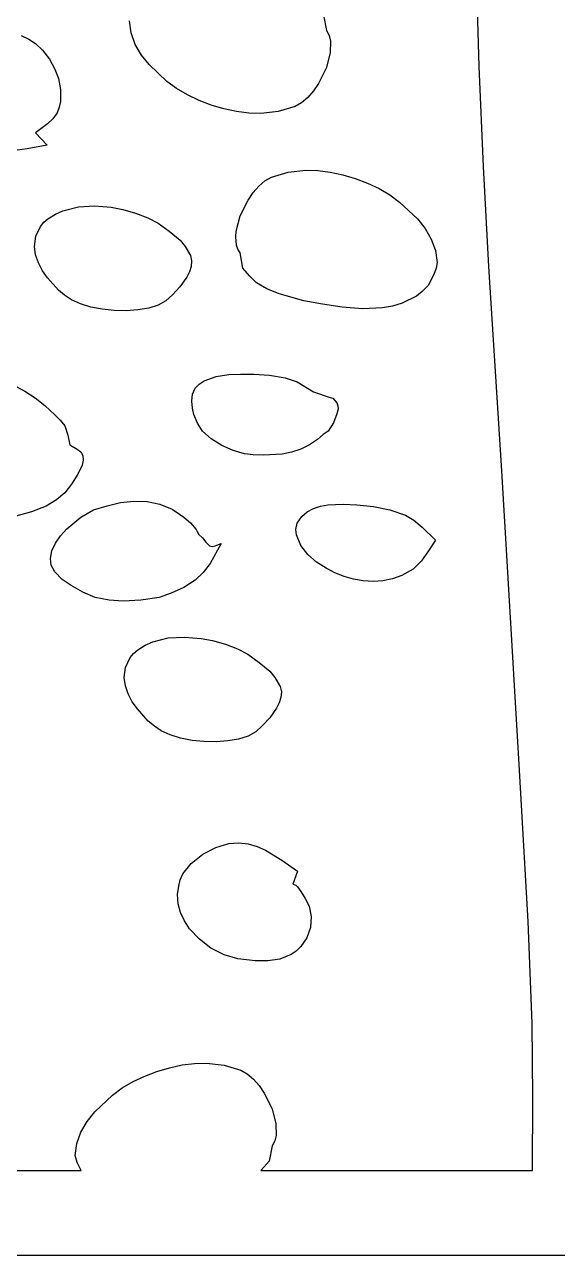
# Model space of a CAD drawing. Extents: x 2 to 598, y 382 to 3498.
# Drawn here: x 365.4 to 448.6, y 382 to 574.4 of the extents above; entities that cross this region are included whole.
import ezdxf

# ---------------------------------------------------------------- set-up
doc = ezdxf.new("R2010")
doc.units = 0

msp = doc.modelspace()

# ---------------------------------------------------------------- linework, layer by layer
at = {"layer": 'Calque 1'}
for p, q in [((436.4418, 567.8357), (436.061, 581.0148)), ((412.099517, 575.8464), (412.535117, 573.4398)), ((382.01355, 573.073466), (381.775217, 574.9576)), ((412.535117, 573.4398), (412.971794, 572.657466)), ((364.81788, 572.656747), (366.018087, 572.101786)), ((366.018087, 572.101786), (367.078517, 571.436)), ((367.078517, 571.436), (368.200764, 570.374284)), ((382.664805, 571.273875), (382.01355, 573.073466)), ((412.971794, 572.657466), (413.179505, 571.797825)), ((413.179505, 571.797825), (413.148517, 570.0147)), ((368.200764, 570.374284), (369.255792, 568.9698)), ((383.633365, 569.608872), (382.664805, 571.273875)), ((384.823617, 568.1285), (383.633365, 569.608872)), ((413.148517, 570.0147), (412.534269, 567.661492)), ((369.255792, 568.9698), (370.122908, 567.432491)), ((387.614217, 565.4832), (384.823617, 568.1285)), ((412.534269, 567.661492), (411.307205, 565.170237)), ((437.115013, 552.208575), (436.4418, 567.8357)), ((370.122908, 567.432491), (370.681417, 565.9723)), ((370.681417, 565.9723), (370.978017, 564.238)), ((370.978017, 564.238), (370.985167, 562.3772)), ((389.130655, 564.381158), (387.614217, 565.4832)), ((390.818433, 563.389767), (389.130655, 564.381158)), ((410.513194, 564.014015), (409.625172, 562.992689)), ((411.307205, 565.170237), (410.513194, 564.014015)), ((370.985167, 562.3772), (370.802911, 561.458997)), ((392.637521, 562.522096), (390.818433, 563.389767)), ((394.547892, 561.791212), (392.637521, 562.522096)), ((396.509516, 561.210183), (394.547892, 561.791212)), ((408.662869, 562.162728), (407.646017, 561.5806)), ((409.625172, 562.992689), (408.662869, 562.162728)), ((370.463417, 560.5953), (369.794673, 559.655167)), ((370.802911, 561.458997), (370.463417, 560.5953)), ((398.482364, 560.792077), (396.509516, 561.210183)), ((400.426407, 560.54996), (398.482364, 560.792077)), ((402.301617, 560.4969), (400.426407, 560.54996)), ((405.031492, 560.809025), (402.301617, 560.4969)), ((407.646017, 561.5806), (405.031492, 560.809025)), ((368.9373, 558.864687), (367.098717, 557.4301)), ((369.794673, 559.655167), (368.9373, 558.864687)), ((367.098717, 557.4301), (368.899617, 555.544)), ((365.798826, 554.970662), (362.672067, 554.5561)), ((368.899617, 555.544), (365.798826, 554.970662)), ((437.941, 536.5405), (437.115013, 552.208575)), ((402.942794, 549.956677), (403.959617, 550.5388)), ((403.959617, 550.5388), (406.574142, 551.310375)), ((406.574142, 551.310375), (409.304017, 551.6225)), ((409.304017, 551.6225), (411.179223, 551.56944)), ((411.179223, 551.56944), (413.123258, 551.327323)), ((413.123258, 551.327323), (415.096097, 550.909217)), ((415.096097, 550.909217), (417.057717, 550.328187)), ((417.057717, 550.328187), (418.968093, 549.597304)), ((401.092484, 548.105411), (401.980505, 549.126725)), ((401.980505, 549.126725), (402.942794, 549.956677)), ((418.968093, 549.597304), (420.787201, 548.729633)), ((420.787201, 548.729633), (422.475017, 547.738242)), ((399.07138, 544.45795), (400.298467, 546.9492)), ((400.298467, 546.9492), (401.092484, 548.105411)), ((422.475017, 547.738242), (423.991517, 546.6362)), ((423.991517, 546.6362), (426.782517, 543.9909)), ((369.032817, 544.0363), (370.187747, 544.738273)), ((370.187747, 544.738273), (371.363969, 545.268916)), ((371.363969, 545.268916), (373.78468, 545.88475)), ((373.78468, 545.88475), (376.303734, 546.020884)), ((376.303734, 546.020884), (378.929917, 545.8144)), ((378.929917, 545.8144), (380.725399, 545.476405)), ((380.725399, 545.476405), (382.712446, 544.906912)), ((382.712446, 544.906912), (384.634203, 544.173264)), ((367.11273, 541.275562), (367.845317, 542.8007)), ((367.845317, 542.8007), (368.384283, 543.471787)), ((368.384283, 543.471787), (369.032817, 544.0363)), ((384.634203, 544.173264), (386.233817, 543.3428)), ((386.233817, 543.3428), (387.984658, 542.060037)), ((398.457117, 542.1047), (399.07138, 544.45795)), ((426.782517, 543.9909), (427.972726, 542.51053)), ((366.915117, 539.7037), (367.11273, 541.275562)), ((387.984658, 542.060037), (389.678117, 540.6974)), ((389.678117, 540.6974), (390.44756, 539.6861)), ((398.387117, 541.2164), (398.457117, 542.1047)), ((398.387317, 541.2164), (398.387117, 541.2164)), ((398.505192, 539.884587), (398.387317, 541.2164)), ((427.972726, 542.51053), (428.941292, 540.845537)), ((428.941292, 540.845537), (429.59257, 539.045977)), ((367.094546, 538.394762), (366.915117, 539.7037)), ((366.915117, 539.7037), (366.915117, 539.7037)), ((390.44756, 539.6861), (391.301227, 538.2914)), ((398.71922, 539.257395), (398.505192, 539.884587)), ((399.070517, 538.6796), (398.71922, 539.257395)), ((429.59257, 539.045977), (429.830917, 537.1619)), ((367.531812, 537.118075), (367.094546, 538.394762)), ((368.175305, 535.903), (367.531812, 537.118075)), ((391.301227, 538.2914), (391.462615, 537.436667)), ((391.462615, 537.436667), (391.393417, 536.579658)), ((399.506117, 536.273), (399.070517, 538.6796)), ((429.830917, 537.1619), (429.689972, 536.315295)), ((368.973417, 534.7789), (368.175305, 535.903)), ((390.731456, 534.913487), (389.651728, 533.402248)), ((391.135681, 535.734041), (390.731456, 534.913487)), ((391.393417, 536.579658), (391.135681, 535.734041)), ((400.52248, 535.08915), (399.506117, 536.273)), ((401.624417, 533.9962), (400.52248, 535.08915)), ((429.33793, 535.296687), (428.425317, 533.606)), ((429.689972, 536.315295), (429.33793, 535.296687)), ((439.9486, 504.6117), (437.941, 536.5405)), ((370.670338, 532.883362), (368.973417, 534.7789)), ((389.651728, 533.402248), (388.490617, 532.1553)), ((403.210739, 533.059137), (401.624417, 533.9962)), ((405.177292, 532.270725), (403.210739, 533.059137)), ((428.425317, 533.606), (427.520389, 532.633758)), ((371.62515, 532.061392), (370.670338, 532.883362)), ((372.694627, 531.3533), (371.62515, 532.061392)), ((374.098588, 530.709426), (372.694627, 531.3533)), ((387.471331, 531.21535), (386.273627, 530.5079)), ((388.490617, 532.1553), (387.471331, 531.21535)), ((409.027017, 531.1994), (405.177292, 532.270725)), ((411.936917, 530.679), (409.027017, 531.1994)), ((426.601192, 531.920162), (424.367717, 530.8527)), ((427.520389, 532.633758), (426.601192, 531.920162)), ((375.726905, 530.214416), (374.098588, 530.709426)), ((377.509317, 529.870722), (375.726905, 530.214416)), ((379.375561, 529.6808), (377.509317, 529.870722)), ((381.255376, 529.647103), (379.375561, 529.6808)), ((383.078499, 529.772084), (381.255376, 529.647103)), ((384.77467, 530.058199), (383.078499, 529.772084)), ((386.273627, 530.5079), (384.77467, 530.058199)), ((415.030189, 530.218594), (411.936917, 530.679)), ((418.187942, 529.94985), (415.030189, 530.218594)), ((421.327883, 530.089106), (418.187942, 529.94985)), ((422.865456, 530.37934), (421.327883, 530.089106)), ((424.367717, 530.8527), (422.865456, 530.37934)), ((395.320742, 519.3421), (397.316051, 519.653981)), ((397.316051, 519.653981), (399.119417, 519.7535)), ((399.119417, 519.7535), (401.182526, 519.733042)), ((401.182526, 519.733042), (403.662467, 519.557287)), ((403.662467, 519.557287), (406.087808, 519.176164)), ((363.469317, 518.1162), (365.405442, 517.058847)), ((391.639117, 516.612412), (392.053217, 517.5423)), ((392.053217, 517.5423), (392.678233, 518.18136)), ((392.678233, 518.18136), (393.45822, 518.683119)), ((393.45822, 518.683119), (395.320742, 519.3421)), ((406.087808, 519.176164), (407.987117, 518.5396)), ((407.987117, 518.5396), (410.540917, 516.9568)), ((365.405442, 517.058847), (367.035417, 516.0248)), ((367.035417, 516.0248), (368.540142, 514.849453)), ((391.530717, 515.5176), (391.639117, 516.612412)), ((410.540917, 516.9568), (413.113917, 516.0897)), ((413.113917, 516.0897), (413.529917, 515.9594)), ((413.529917, 515.9594), (414.164542, 515.238937)), ((368.540142, 514.849453), (370.100517, 513.3682)), ((391.627867, 514.411087), (391.530717, 515.5179)), ((391.530717, 515.5179), (391.530717, 515.5176)), ((391.835117, 513.4452), (391.627867, 514.411087)), ((414.164542, 515.238937), (414.354767, 514.78033)), ((414.400617, 514.312), (414.183117, 513.5312)), ((414.354767, 514.78033), (414.400617, 514.312)), ((370.100517, 513.3682), (370.945392, 512.56235)), ((370.945392, 512.56235), (371.644617, 511.6557)), ((392.41493, 512.0896), (391.835117, 513.4452)), ((393.200917, 510.8432), (392.41493, 512.0896)), ((413.64808, 512.111112), (412.817317, 510.8429)), ((414.183117, 513.5312), (413.64808, 512.111112)), ((371.644617, 511.6557), (372.122605, 510.186462)), ((372.122605, 510.186462), (372.455917, 508.6636)), ((394.554323, 509.643564), (393.200917, 510.8432)), ((412.025117, 510.3009), (411.154317, 509.5423)), ((412.817317, 510.8429), (412.025117, 510.3009)), ((372.455917, 508.6636), (373.611405, 508.015662)), ((373.611405, 508.015662), (374.154034, 507.585527)), ((396.210017, 508.599487), (394.554323, 509.643564)), ((397.994261, 507.783017), (396.210017, 508.599487)), ((408.54618, 508.003812), (407.109534, 507.518805)), ((409.901319, 508.683539), (408.54618, 508.003812)), ((411.154317, 509.5423), (409.901319, 508.683539)), ((374.154034, 507.585527), (374.495017, 507.0156)), ((374.54284, 506.290403), (374.360705, 505.495625)), ((374.495017, 507.0156), (374.54284, 506.290403)), ((399.733317, 507.2662), (397.994261, 507.783017)), ((401.08648, 507.105755), (399.733317, 507.2662)), ((402.680392, 507.074787), (401.08648, 507.105755)), ((405.612017, 507.2442), (402.680392, 507.074787)), ((407.109534, 507.518805), (405.612017, 507.2442)), ((373.702817, 504.0892), (372.705082, 502.524917)), ((374.360705, 505.495625), (373.702817, 504.0892)), ((442.6849, 458.6884), (439.9486, 504.6117)), ((372.705082, 502.524917), (371.648708, 501.196987)), ((371.648708, 501.196987), (370.377363, 500.068464)), ((368.734717, 499.1024), (366.446851, 498.204425)), ((370.377363, 500.068464), (368.734717, 499.1024)), ((374.167236, 497.379552), (376.154417, 498.5393)), ((376.154417, 498.5393), (378.305667, 499.1614)), ((378.305667, 499.1614), (380.390317, 499.6452)), ((380.390317, 499.6452), (382.460056, 499.900723)), ((382.460056, 499.900723), (384.52238, 499.845812)), ((384.52238, 499.845812), (386.532747, 499.430395)), ((386.532747, 499.430395), (388.446617, 498.6044)), ((388.446617, 498.6044), (389.574717, 497.8241)), ((409.529049, 498.201121), (410.514889, 498.727852)), ((410.514889, 498.727852), (411.611143, 499.078597)), ((411.611143, 499.078597), (412.777117, 499.284662)), ((412.777117, 499.284662), (415.155445, 499.387967)), ((415.155445, 499.387967), (417.324317, 499.2882)), ((417.324317, 499.2882), (419.917417, 499.05)), ((419.917417, 499.05), (422.477892, 498.519537)), ((422.477892, 498.519537), (424.925417, 497.6836)), ((366.446851, 498.204425), (364.023827, 497.5196)), ((371.987942, 495.545937), (374.167236, 497.379552)), ((389.574717, 497.8241), (390.287417, 497.3688)), ((390.287417, 497.3688), (391.289342, 496.463775)), ((391.289342, 496.463775), (392.167817, 495.4392)), ((407.775517, 495.4321), (407.994505, 496.462425)), ((407.994505, 496.462425), (408.694317, 497.4671)), ((408.694317, 497.4671), (409.529049, 498.201121)), ((424.925417, 497.6836), (426.181794, 496.895123)), ((426.181794, 496.895123), (427.502379, 495.795762)), ((370.207611, 493.304605), (371.010964, 494.459602)), ((371.010964, 494.459602), (371.987942, 495.545937)), ((392.167817, 495.4392), (392.365817, 495.1142)), ((392.365817, 495.1142), (392.583317, 494.6584)), ((392.583317, 494.6584), (393.197317, 494.138)), ((407.882517, 494.6053), (407.775517, 495.4321)), ((407.775517, 495.4321), (407.775517, 495.4321)), ((408.544222, 492.94527), (407.882517, 494.6053)), ((427.502379, 495.795762), (429.616517, 493.8033)), ((369.651767, 492.114215), (370.207611, 493.304605)), ((393.197317, 494.138), (393.686655, 493.471787)), ((393.686655, 493.471787), (394.265917, 492.9024)), ((394.265917, 492.9024), (394.697775, 492.813797)), ((396.107217, 493.2492), (394.357792, 490.158362)), ((394.697775, 492.813797), (395.161405, 492.91935)), ((395.161405, 492.91935), (396.107217, 493.2492)), ((409.627679, 491.537362), (408.544222, 492.94527)), ((429.616517, 493.8033), (428.50265, 492.092802)), ((369.417317, 490.9217), (369.651767, 492.114215)), ((369.55008, 489.847837), (369.417317, 490.9217)), ((369.417317, 490.9217), (369.417317, 490.9217)), ((410.991581, 490.357173), (409.627679, 491.537362)), ((428.50265, 492.092802), (427.40503, 490.570787)), ((370.077717, 488.8267), (369.55008, 489.847837)), ((371.255205, 487.628987), (370.077717, 488.8267)), ((393.293367, 488.746345), (392.009717, 487.5038)), ((394.357792, 490.158362), (393.293367, 488.746345)), ((412.494617, 489.3803), (410.991581, 490.357173)), ((413.857521, 488.676889), (412.494617, 489.3803)), ((426.096828, 489.271955), (424.351217, 488.231)), ((427.40503, 490.570787), (426.096828, 489.271955)), ((372.650717, 486.7018), (371.255205, 487.628987)), ((392.009717, 487.5038), (390.251805, 486.361262)), ((415.294306, 488.104212), (413.857521, 488.676889)), ((416.785056, 487.676867), (415.294306, 488.104212)), ((418.309854, 487.40945), (416.785056, 487.676867)), ((419.848786, 487.316558), (418.309854, 487.40945)), ((421.381934, 487.412787), (419.848786, 487.316558)), ((422.889383, 487.712736), (421.381934, 487.412787)), ((424.351217, 488.231), (422.889383, 487.712736)), ((374.48608, 485.649687), (372.650717, 486.7018)), ((376.431317, 484.8156), (374.48608, 485.649687)), ((388.288017, 485.4879), (386.387917, 484.7939)), ((390.251805, 486.361262), (388.288017, 485.4879)), ((378.592017, 484.381075), (376.431317, 484.8156)), ((380.766517, 484.2518), (378.592017, 484.381075)), ((383.520705, 484.396437), (380.766517, 484.2518)), ((386.387917, 484.7939), (383.520705, 484.396437)), ((383.071817, 476.6546), (384.226776, 477.356552)), ((384.226776, 477.356552), (385.403011, 477.887139)), ((385.403011, 477.887139), (387.823717, 478.502812)), ((387.823717, 478.502812), (390.342748, 478.638805)), ((390.342748, 478.638805), (392.968917, 478.4323)), ((392.968917, 478.4323), (394.764395, 478.094289)), ((394.764395, 478.094289), (396.751442, 477.524762)), ((396.751442, 477.524762), (398.673201, 476.79108)), ((381.15173, 473.893375), (381.884317, 475.4185)), ((381.884317, 475.4185), (382.42328, 476.089837)), ((382.42328, 476.089837), (383.071817, 476.6546)), ((398.673201, 476.79108), (400.272817, 475.9606)), ((400.272817, 475.9606), (402.02368, 474.678137)), ((380.954117, 472.3216), (381.15173, 473.893375)), ((402.02368, 474.678137), (403.717017, 473.3158)), ((403.717017, 473.3158), (404.486505, 472.304162)), ((381.133526, 471.012648), (380.954117, 472.3216)), ((380.954117, 472.3216), (380.954117, 472.3216)), ((404.486505, 472.304162), (405.340217, 470.9092)), ((381.570767, 469.735937), (381.133526, 471.012648)), ((382.214258, 468.520858), (381.570767, 469.735937)), ((405.340217, 470.9092), (405.501575, 470.054493)), ((405.501575, 470.054493), (405.432355, 469.197552)), ((383.012417, 467.3968), (382.214258, 468.520858)), ((404.770367, 467.531587), (403.69063, 466.020555)), ((405.174603, 468.352031), (404.770367, 467.531587)), ((405.432355, 469.197552), (405.174603, 468.352031)), ((384.709292, 465.501262), (383.012417, 467.3968)), ((403.69063, 466.020555), (402.529517, 464.7737)), ((385.664098, 464.679292), (384.709292, 465.501262)), ((386.733617, 463.9712), (385.664098, 464.679292)), ((388.137546, 463.327297), (386.733617, 463.9712)), ((401.510242, 463.833487), (400.312617, 463.1257)), ((402.529517, 464.7737), (401.510242, 463.833487)), ((389.76584, 462.832272), (388.137546, 463.327297)), ((391.548239, 462.488573), (389.76584, 462.832272)), ((393.41448, 462.29865), (391.548239, 462.488573)), ((395.2943, 462.264952), (393.41448, 462.29865)), ((397.117437, 462.389928), (395.2943, 462.264952)), ((398.81363, 462.676028), (397.117437, 462.389928)), ((400.312617, 463.1257), (398.81363, 462.676028)), ((444.0822, 434.1865), (442.6849, 458.6884)), ((395.26545, 445.757522), (397.314817, 446.3544)), ((397.314817, 446.3544), (398.875424, 446.456223)), ((398.875424, 446.456223), (400.339625, 446.286142)), ((391.432628, 443.247628), (393.22798, 444.67665)), ((393.22798, 444.67665), (395.26545, 445.757522)), ((400.339625, 446.286142), (401.72355, 445.888518)), ((401.72355, 445.888518), (403.04333, 445.307712)), ((403.04333, 445.307712), (405.554978, 443.774002)), ((390.109617, 441.6063), (391.432628, 443.247628)), ((405.554978, 443.774002), (408.003617, 442.0399)), ((389.456417, 439.7196), (389.705992, 440.692012)), ((389.705992, 440.692012), (390.109617, 441.6063)), ((408.003617, 442.0399), (407.310617, 440.0235)), ((389.299317, 438.3766), (389.456417, 439.7196)), ((407.310617, 440.0235), (407.746114, 439.870794)), ((407.746114, 439.870794), (408.047867, 439.614625)), ((408.047867, 439.614625), (408.537917, 438.8525)), ((408.537917, 438.8525), (409.217467, 437.752937)), ((389.394964, 436.950272), (389.299317, 438.3766)), ((389.299317, 438.3766), (389.299317, 438.3766)), ((389.749192, 435.5729), (389.394964, 436.950272)), ((409.217467, 437.752937), (409.824717, 436.5762)), ((390.343458, 434.263853), (389.749192, 435.5729)), ((409.824717, 436.5762), (410.178378, 434.927142)), ((410.178378, 434.927142), (410.04858, 433.243237)), ((391.159217, 433.0425), (390.343458, 434.263853)), ((392.68618, 431.410428), (391.159217, 433.0425)), ((410.04858, 433.243237), (409.48515, 431.643089)), ((444.692, 418.2448), (444.0822, 434.1865)), ((394.508492, 430.015675), (392.68618, 431.410428)), ((409.48515, 431.643089), (408.537917, 430.2453)), ((396.541442, 428.952759), (394.508492, 430.015675)), ((407.81411, 429.553854), (407.020695, 429.006267)), ((408.537917, 430.2453), (407.81411, 429.553854)), ((398.700317, 428.3162), (396.541442, 428.952759)), ((401.412317, 428.034), (398.700317, 428.3162)), ((403.370201, 428.001727), (401.412317, 428.034)), ((405.268892, 428.292112), (403.370201, 428.001727)), ((407.020695, 429.006267), (405.268892, 428.292112)), ((444.8268, 406.677537), (444.692, 418.2448)), ((388.02563, 411.321002), (389.998469, 411.739188)), ((389.998469, 411.739188), (391.942504, 411.981348)), ((391.942504, 411.981348), (393.81771, 412.0344)), ((393.81771, 412.0344), (396.547548, 411.721875)), ((396.547548, 411.721875), (399.16211, 410.9502)), ((382.334526, 409.141125), (384.153634, 410.008888)), ((384.153634, 410.008888), (386.06401, 410.739875)), ((386.06401, 410.739875), (388.02563, 411.321002)), ((399.16211, 410.9502), (400.178933, 410.368098)), ((400.178933, 410.368098), (401.141223, 409.538203)), ((379.13021, 407.0476), (380.64671, 408.149668)), ((380.64671, 408.149668), (382.334526, 409.141125)), ((401.141223, 409.538203), (402.029243, 408.516969)), ((402.029243, 408.516969), (402.82326, 407.36085)), ((376.33971, 404.4028), (379.13021, 407.0476)), ((402.82326, 407.36085), (404.050348, 404.869772)), ((444.745, 395.253), (444.8268, 406.677537)), ((375.149458, 402.92235), (376.33971, 404.4028)), ((404.050348, 404.869772), (404.66461, 402.5166)), ((374.180898, 401.257175), (375.149458, 402.92235)), ((404.66461, 402.5166), (404.695598, 400.733225)), ((373.529643, 399.457413), (374.180898, 401.257175)), ((404.695598, 400.733225), (404.487887, 399.873412)), ((373.29131, 397.5732), (373.529643, 399.457413)), ((404.05121, 399.091), (403.61551, 396.6844)), ((404.487887, 399.873412), (404.05121, 399.091)), ((373.597517, 396.503512), (373.29131, 397.5732)), ((374.208, 395.253), (373.597517, 396.503512)), ((403.61551, 396.6844), (402.28381, 395.253)), ((300.6958, 395.253), (374.208, 395.253)), ((402.28381, 395.253), (444.745, 395.253)), ((598, 381.978), (1.99988, 381.978))]:
    msp.add_line(p, q, dxfattribs=at)

doc.saveas('drawing.dxf')
